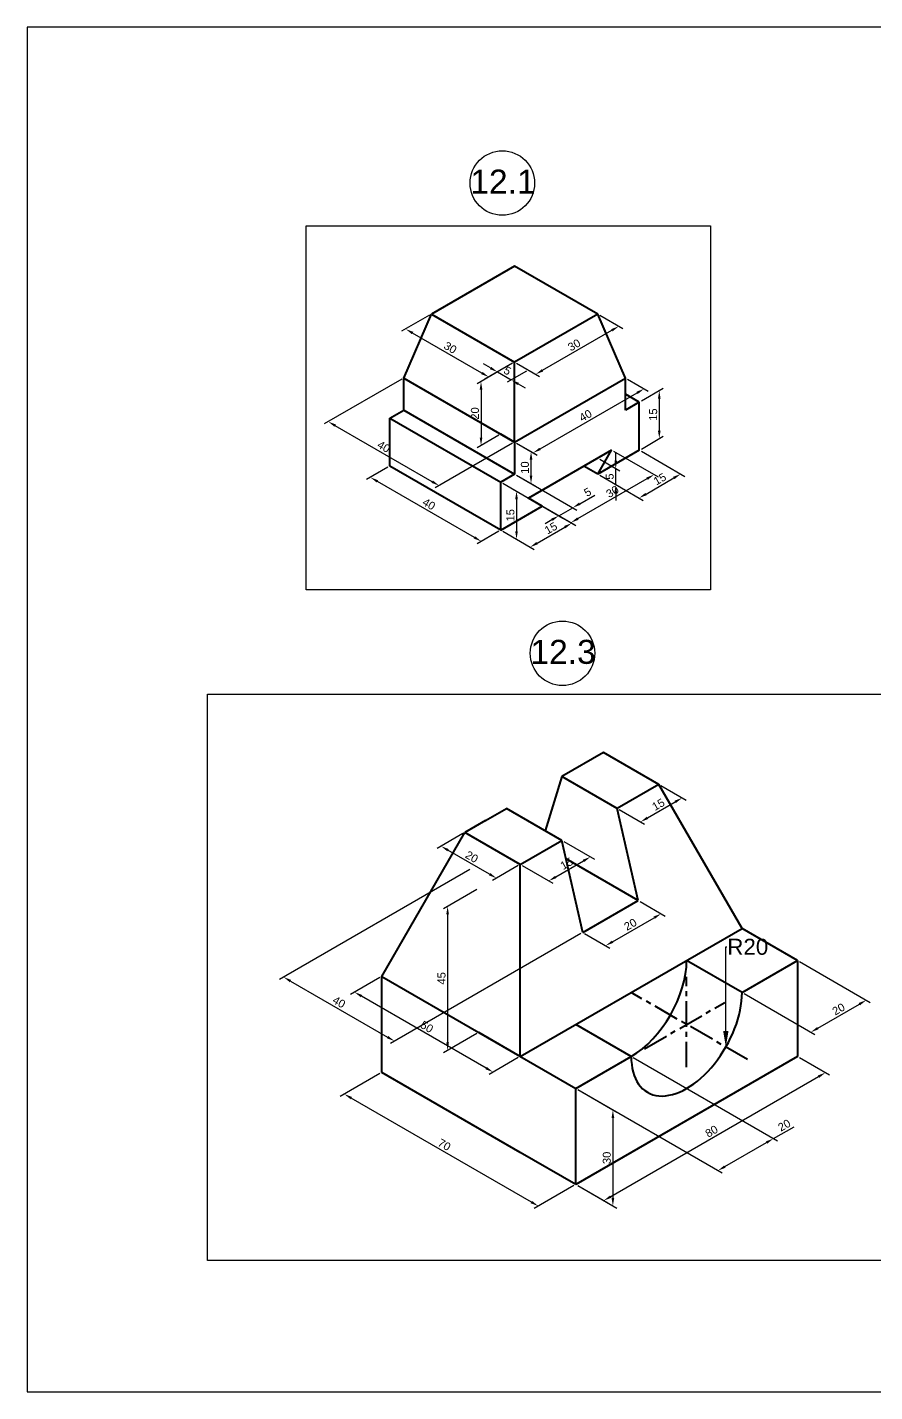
# Model space of a CAD drawing. Header units: millimetres. Extents: x 0 to 742, y 0 to 426.
# Drawn here: x 0 to 264.7, y 0 to 426.3 of the extents above; entities that cross this region are included whole.
import ezdxf
from ezdxf import colors
from ezdxf.entities.mleader import LeaderData, LeaderLine
from ezdxf.math import Vec2, Vec3

# ---------------------------------------------------------------- set-up
doc = ezdxf.new("R2010")
doc.units = ezdxf.units.MM
doc.linetypes.add('CENTER', pattern=[50.8, 31.75, -6.35, 6.35, -6.35])
doc.styles.get("Standard").update_dxf_attribs({"font": 'arial.ttf'})
doc.dimstyles.new('ISO-25', dxfattribs={"dimtxt": 2.5, "dimasz": 2.5, "dimexe": 1.25, "dimexo": 0.625, "dimtad": 1, "dimtxsty": 'Standard', "dimcen": 2.5, "dimclrd": 3, "dimclre": 3, "dimclrt": 3, "dimadec": 0, "dimazin": 0, "dimtfac": 1, "dimtmove": 0, "dimatfit": 3, "dimfxl": 1, "dimlwd": 30, "dimlwe": 30, "dimarcsym": 0})

# ---------------------------------------------------------------- blocks, each defined once
blk = doc.blocks.new('*D1')
at = {"color": 3, "lineweight": 30, "transparency": 16777216}
for p, q in [((112.63, 288.82), (105.95, 284.96)), ((139.67, 266.93), (109.36, 284.43)), ((147.27, 268.82), (140.59, 264.96))]:
    blk.add_line(p, q, dxfattribs=at)
at = {"color": 3, "transparency": 16777216}
for points in [[(109.57, 284.79), (109.15, 284.07), (107.2, 285.68)], [(139.88, 267.29), (139.46, 266.57), (141.84, 265.68)]]:
    blk.add_solid(points, dxfattribs=at)
at = {"layer": 'Defpoints', "color": 0, "transparency": 16777216}
for p in [(107.2, 285.68), (113.26, 289.18), (147.9, 269.18)]:
    blk.add_point(p, dxfattribs=at)
at = {"color": 3, "lineweight": 40, "transparency": 16777216, "insert": (125.47, 277.33), "char_height": 2.5, "attachment_point": 5, "rotation": 330}
blk.add_mtext('40', dxfattribs=at)
blk = doc.blocks.new('*D2')
at = {"color": 3, "lineweight": 30, "transparency": 16777216}
for p, q in [((148.52, 283.82), (154.09, 280.61)), ((152.84, 278.83), (152.84, 268.83)), ((148.52, 268.82), (154.09, 265.61))]:
    blk.add_line(p, q, dxfattribs=at)
at = {"color": 3, "transparency": 16777216}
for points in [[(152.42, 278.83), (153.25, 278.83), (152.84, 281.33)], [(152.42, 268.83), (153.25, 268.83), (152.84, 266.33)]]:
    blk.add_solid(points, dxfattribs=at)
at = {"layer": 'Defpoints', "color": 0, "transparency": 16777216}
for p in [(147.9, 284.18), (147.9, 269.18), (152.84, 266.33)]:
    blk.add_point(p, dxfattribs=at)
at = {"color": 3, "lineweight": 40, "transparency": 16777216, "insert": (150.93, 273.83), "char_height": 2.5, "attachment_point": 5, "rotation": 90}
blk.add_mtext('15', dxfattribs=at)
blk = doc.blocks.new('*D3')
at = {"color": 3, "lineweight": 30, "transparency": 16777216}
for p, q in [((152.85, 286.32), (171.65, 275.47)), ((148.52, 283.82), (167.32, 272.97)), ((172.57, 277.44), (177.26, 280.15)), ((166.07, 273.69), (170.4, 276.19)), ((163.91, 272.44), (161.74, 271.19))]:
    blk.add_line(p, q, dxfattribs=at)
at = {"color": 3, "transparency": 16777216}
for points in [[(172.36, 277.8), (172.78, 277.08), (170.4, 276.19)], [(163.7, 272.8), (164.12, 272.08), (166.07, 273.69)]]:
    blk.add_solid(points, dxfattribs=at)
at = {"layer": 'Defpoints', "color": 0, "transparency": 16777216}
for p in [(152.23, 286.68), (147.9, 284.18), (170.4, 276.19)]:
    blk.add_point(p, dxfattribs=at)
at = {"color": 3, "lineweight": 40, "transparency": 16777216, "insert": (175.05, 281.06), "char_height": 2.5, "attachment_point": 5, "rotation": 30}
blk.add_mtext('5', dxfattribs=at)
blk = doc.blocks.new('*D4')
at = {"color": 3, "lineweight": 30, "transparency": 16777216}
for p, q in [((152.85, 296.32), (158.62, 293)), ((157.37, 286.22), (157.37, 291.22)), ((152.85, 286.32), (158.62, 283))]:
    blk.add_line(p, q, dxfattribs=at)
at = {"color": 3, "transparency": 16777216}
for points in [[(156.95, 291.22), (157.78, 291.22), (157.37, 293.72)], [(156.95, 286.22), (157.78, 286.22), (157.37, 283.72)]]:
    blk.add_solid(points, dxfattribs=at)
at = {"layer": 'Defpoints', "color": 0, "transparency": 16777216}
for p in [(152.23, 296.68), (157.37, 293.72), (152.23, 286.68)]:
    blk.add_point(p, dxfattribs=at)
at = {"color": 3, "lineweight": 40, "transparency": 16777216, "insert": (155.46, 288.73), "char_height": 2.5, "attachment_point": 5, "rotation": 90}
blk.add_mtext('10', dxfattribs=at)
blk = doc.blocks.new('*D5')
at = {"color": 3, "lineweight": 30, "transparency": 16777216}
for p, q in [((161.51, 276.32), (171.33, 270.65)), ((148.52, 268.82), (158.34, 263.15)), ((159.26, 265.13), (167.92, 270.13))]:
    blk.add_line(p, q, dxfattribs=at)
at = {"color": 3, "transparency": 16777216}
for points in [[(167.71, 270.49), (168.13, 269.76), (170.08, 271.38)], [(159.05, 265.49), (159.47, 264.76), (157.09, 263.88)]]:
    blk.add_solid(points, dxfattribs=at)
at = {"layer": 'Defpoints', "color": 0, "transparency": 16777216}
for p in [(160.89, 276.68), (147.9, 269.18), (170.08, 271.38)]:
    blk.add_point(p, dxfattribs=at)
at = {"color": 3, "lineweight": 40, "transparency": 16777216, "insert": (163.58, 269.81), "char_height": 2.5, "attachment_point": 5, "rotation": 30}
blk.add_mtext('15', dxfattribs=at)
blk = doc.blocks.new('*D7')
at = {"color": 3, "lineweight": 30, "transparency": 16777216}
for p, q in [((183.16, 293.82), (197.06, 285.8)), ((171.99, 272.78), (193.64, 285.28)), ((157.18, 278.82), (171.07, 270.8))]:
    blk.add_line(p, q, dxfattribs=at)
at = {"color": 3, "transparency": 16777216}
for points in [[(193.43, 285.64), (193.85, 284.91), (195.81, 286.53)], [(171.78, 273.14), (172.2, 272.41), (169.82, 271.53)]]:
    blk.add_solid(points, dxfattribs=at)
at = {"layer": 'Defpoints', "color": 0, "transparency": 16777216}
for p in [(182.54, 294.18), (195.81, 286.53), (156.56, 279.18)]:
    blk.add_point(p, dxfattribs=at)
at = {"color": 3, "lineweight": 40, "transparency": 16777216, "insert": (182.8, 281.21), "char_height": 2.5, "attachment_point": 5, "rotation": 30}
blk.add_mtext('30', dxfattribs=at)
blk = doc.blocks.new('*D8')
at = {"color": 3, "lineweight": 30, "transparency": 16777216}
for p, q in [((191.83, 293.82), (205.37, 286)), ((178.83, 286.32), (192.38, 278.5)), ((193.29, 280.48), (201.95, 285.48))]:
    blk.add_line(p, q, dxfattribs=at)
at = {"color": 3, "transparency": 16777216}
for points in [[(201.75, 285.84), (202.16, 285.11), (204.12, 286.73)], [(193.09, 280.84), (193.5, 280.11), (191.13, 279.23)]]:
    blk.add_solid(points, dxfattribs=at)
at = {"layer": 'Defpoints', "color": 0, "transparency": 16777216}
for p in [(191.2, 294.18), (178.21, 286.68), (204.12, 286.73)]:
    blk.add_point(p, dxfattribs=at)
at = {"color": 3, "lineweight": 40, "transparency": 16777216, "insert": (197.61, 285.16), "char_height": 2.5, "attachment_point": 5, "rotation": 30}
blk.add_mtext('15', dxfattribs=at)
blk = doc.blocks.new('*D9')
at = {"color": 3, "lineweight": 30, "transparency": 16777216}
for p, q in [((191.83, 309.54), (198.69, 313.51)), ((197.44, 310.28), (197.44, 300.28)), ((191.83, 294.54), (198.69, 298.51))]:
    blk.add_line(p, q, dxfattribs=at)
at = {"color": 3, "transparency": 16777216}
for points in [[(197.02, 310.28), (197.85, 310.28), (197.44, 312.78)], [(197.02, 300.28), (197.85, 300.28), (197.44, 297.78)]]:
    blk.add_solid(points, dxfattribs=at)
at = {"layer": 'Defpoints', "color": 0, "transparency": 16777216}
for p in [(191.2, 309.18), (191.2, 294.18), (197.44, 297.78)]:
    blk.add_point(p, dxfattribs=at)
at = {"color": 3, "lineweight": 40, "transparency": 16777216, "insert": (195.53, 305.28), "char_height": 2.5, "attachment_point": 5, "rotation": 90}
blk.add_mtext('15', dxfattribs=at)
blk = doc.blocks.new('*D10')
at = {"color": 3, "lineweight": 30, "transparency": 16777216}
for p, q in [((116.96, 316.32), (92.78, 302.36)), ((126.51, 284.33), (96.2, 301.83)), ((151.6, 296.32), (127.42, 282.36))]:
    blk.add_line(p, q, dxfattribs=at)
at = {"color": 3, "transparency": 16777216}
for points in [[(96.41, 302.19), (95.99, 301.47), (94.03, 303.08)], [(126.72, 284.69), (126.3, 283.97), (128.67, 283.08)]]:
    blk.add_solid(points, dxfattribs=at)
at = {"layer": 'Defpoints', "color": 0, "transparency": 16777216}
for p in [(117.59, 316.68), (94.03, 303.08), (152.23, 296.68)]:
    blk.add_point(p, dxfattribs=at)
at = {"color": 3, "lineweight": 40, "transparency": 16777216, "insert": (111.37, 295.27), "char_height": 2.5, "attachment_point": 5, "rotation": 330}
blk.add_mtext('40', dxfattribs=at)
blk = doc.blocks.new('*D11')
at = {"color": 3, "lineweight": 30, "transparency": 16777216}
for p, q in [((187.49, 316.32), (193.92, 312.61)), ((160.2, 294.58), (190.51, 312.08)), ((152.85, 296.32), (159.28, 292.61))]:
    blk.add_line(p, q, dxfattribs=at)
at = {"color": 3, "transparency": 16777216}
for points in [[(190.3, 312.44), (190.72, 311.72), (192.67, 313.33)], [(159.99, 294.94), (160.4, 294.22), (158.03, 293.33)]]:
    blk.add_solid(points, dxfattribs=at)
at = {"layer": 'Defpoints', "color": 0, "transparency": 16777216}
for p in [(186.87, 316.68), (192.67, 313.33), (152.23, 296.68)]:
    blk.add_point(p, dxfattribs=at)
at = {"color": 3, "lineweight": 40, "transparency": 16777216, "insert": (174.4, 304.98), "char_height": 2.5, "attachment_point": 5, "rotation": 30}
blk.add_mtext('40', dxfattribs=at)
blk = doc.blocks.new('*D12')
at = {"color": 3, "lineweight": 30, "transparency": 16777216}
for p, q in [((125.62, 336.32), (116.94, 331.31)), ((142.01, 318.28), (120.36, 330.78)), ((151.6, 321.32), (142.92, 316.31))]:
    blk.add_line(p, q, dxfattribs=at)
at = {"color": 3, "transparency": 16777216}
for points in [[(120.57, 331.14), (120.15, 330.42), (118.19, 332.03)], [(142.22, 318.64), (141.8, 317.92), (144.17, 317.03)]]:
    blk.add_solid(points, dxfattribs=at)
at = {"layer": 'Defpoints', "color": 0, "transparency": 16777216}
for p in [(126.25, 336.68), (118.19, 332.03), (152.23, 321.68)]:
    blk.add_point(p, dxfattribs=at)
at = {"color": 3, "lineweight": 40, "transparency": 16777216, "insert": (132.14, 326.18), "char_height": 2.5, "attachment_point": 5, "rotation": 330}
blk.add_mtext('30', dxfattribs=at)
blk = doc.blocks.new('*D13')
at = {"color": 3, "lineweight": 30, "transparency": 16777216}
for p, q in [((147.27, 318.82), (140.5, 314.91)), ((141.75, 313.13), (141.75, 298.13)), ((147.27, 298.82), (140.5, 294.91))]:
    blk.add_line(p, q, dxfattribs=at)
at = {"color": 3, "transparency": 16777216}
for points in [[(141.33, 313.13), (142.17, 313.13), (141.75, 315.63)], [(141.33, 298.13), (142.17, 298.13), (141.75, 295.63)]]:
    blk.add_solid(points, dxfattribs=at)
at = {"layer": 'Defpoints', "color": 0, "transparency": 16777216}
for p in [(147.9, 319.18), (147.9, 299.18), (141.75, 295.63)]:
    blk.add_point(p, dxfattribs=at)
at = {"color": 3, "lineweight": 40, "transparency": 16777216, "insert": (139.85, 305.63), "char_height": 2.5, "attachment_point": 5, "rotation": 90}
blk.add_mtext('20', dxfattribs=at)
blk = doc.blocks.new('*D14')
at = {"color": 3, "lineweight": 30, "transparency": 16777216}
for p, q in [((178.83, 336.32), (186.04, 332.16)), ((160.98, 319.13), (182.63, 331.63)), ((152.85, 321.32), (160.06, 317.16))]:
    blk.add_line(p, q, dxfattribs=at)
at = {"color": 3, "transparency": 16777216}
for points in [[(182.42, 331.99), (182.83, 331.27), (184.79, 332.88)], [(160.77, 319.49), (161.18, 318.77), (158.81, 317.88)]]:
    blk.add_solid(points, dxfattribs=at)
at = {"layer": 'Defpoints', "color": 0, "transparency": 16777216}
for p in [(178.21, 336.68), (184.79, 332.88), (152.23, 321.68)]:
    blk.add_point(p, dxfattribs=at)
at = {"color": 3, "lineweight": 40, "transparency": 16777216, "insert": (170.85, 327.03), "char_height": 2.5, "attachment_point": 5, "rotation": 30}
blk.add_mtext('30', dxfattribs=at)
blk = doc.blocks.new('*D15')
at = {"color": 3, "lineweight": 30, "transparency": 16777216}
for p, q in [((178.83, 291.32), (185.09, 287.71)), ((183.84, 290.93), (183.84, 293.43)), ((178.83, 286.32), (185.09, 282.71)), ((183.84, 283.43), (183.84, 288.43)), ((183.84, 280.93), (183.84, 278.43))]:
    blk.add_line(p, q, dxfattribs=at)
at = {"color": 3, "transparency": 16777216}
for points in [[(183.42, 290.93), (184.26, 290.93), (183.84, 288.43)], [(183.42, 280.93), (184.26, 280.93), (183.84, 283.43)]]:
    blk.add_solid(points, dxfattribs=at)
at = {"layer": 'Defpoints', "color": 0, "transparency": 16777216}
for p in [(178.21, 291.68), (178.21, 286.68), (183.84, 288.43)]:
    blk.add_point(p, dxfattribs=at)
at = {"color": 3, "lineweight": 40, "transparency": 16777216, "insert": (181.94, 285.93), "char_height": 2.5, "attachment_point": 5, "rotation": 90}
blk.add_mtext('5', dxfattribs=at)
blk = doc.blocks.new('*D23')
at = {"color": 3, "lineweight": 30, "transparency": 16777216}
for p, q in [((171.96, 94.39), (184.19, 87.33)), ((182.94, 85.55), (182.94, 60.55)), ((171.96, 64.39), (184.19, 57.33))]:
    blk.add_line(p, q, dxfattribs=at)
at = {"color": 3, "transparency": 16777216}
for points in [[(182.52, 85.55), (183.36, 85.55), (182.94, 88.05)], [(182.52, 60.55), (183.36, 60.55), (182.94, 58.05)]]:
    blk.add_solid(points, dxfattribs=at)
at = {"layer": 'Defpoints', "color": 0, "transparency": 16777216}
for p in [(171.33, 94.75), (171.33, 64.75), (182.94, 58.05)]:
    blk.add_point(p, dxfattribs=at)
at = {"color": 3, "lineweight": 40, "transparency": 16777216, "insert": (181.04, 73.05), "char_height": 2.5, "attachment_point": 5, "rotation": 90}
blk.add_mtext('30', dxfattribs=at)
blk = doc.blocks.new('*D24')
at = {"color": 3, "lineweight": 30, "transparency": 16777216}
for p, q in [((110.09, 99.39), (97.77, 92.28)), ((157.48, 59.25), (101.19, 91.75)), ((170.71, 64.39), (158.39, 57.28))]:
    blk.add_line(p, q, dxfattribs=at)
at = {"color": 3, "transparency": 16777216}
for points in [[(101.4, 92.11), (100.98, 91.39), (99.02, 93)], [(157.69, 59.61), (157.27, 58.89), (159.64, 58)]]:
    blk.add_solid(points, dxfattribs=at)
at = {"layer": 'Defpoints', "color": 0, "transparency": 16777216}
for p in [(110.71, 99.75), (99.02, 93), (171.33, 64.75)]:
    blk.add_point(p, dxfattribs=at)
at = {"color": 3, "lineweight": 40, "transparency": 16777216, "insert": (130.28, 77.15), "char_height": 2.5, "attachment_point": 5, "rotation": 330}
blk.add_mtext('70', dxfattribs=at)
blk = doc.blocks.new('*D25')
at = {"color": 3, "lineweight": 30, "transparency": 16777216}
for p, q in [((110.09, 129.39), (100.98, 124.13)), ((143.36, 101.1), (104.39, 123.6)), ((153.39, 104.39), (144.28, 99.13))]:
    blk.add_line(p, q, dxfattribs=at)
at = {"color": 3, "transparency": 16777216}
for points in [[(104.6, 123.96), (104.18, 123.24), (102.23, 124.85)], [(143.57, 101.46), (143.15, 100.74), (145.53, 99.85)]]:
    blk.add_solid(points, dxfattribs=at)
at = {"layer": 'Defpoints', "color": 0, "transparency": 16777216}
for p in [(110.71, 129.75), (102.23, 124.85), (154.01, 104.75)]:
    blk.add_point(p, dxfattribs=at)
at = {"color": 3, "lineweight": 40, "transparency": 16777216, "insert": (124.83, 114), "char_height": 2.5, "attachment_point": 5, "rotation": 330}
blk.add_mtext('50', dxfattribs=at)
blk = doc.blocks.new('*D26')
at = {"color": 3, "lineweight": 30, "transparency": 16777216}
for p, q in [((189.28, 104.39), (234.35, 78.37)), ((171.96, 94.39), (217.03, 68.37)), ((233.1, 79.09), (239.53, 82.81)), ((217.94, 70.34), (230.93, 77.84))]:
    blk.add_line(p, q, dxfattribs=at)
at = {"color": 3, "transparency": 16777216}
for points in [[(230.72, 78.2), (231.14, 77.48), (233.1, 79.09)], [(217.73, 70.7), (218.15, 69.98), (215.78, 69.09)]]:
    blk.add_solid(points, dxfattribs=at)
at = {"layer": 'Defpoints', "color": 0, "transparency": 16777216}
for p in [(188.66, 104.75), (171.33, 94.75), (233.1, 79.09)]:
    blk.add_point(p, dxfattribs=at)
at = {"color": 3, "lineweight": 40, "transparency": 16777216, "insert": (236.48, 83.24), "char_height": 2.5, "attachment_point": 5, "rotation": 30}
blk.add_mtext('20', dxfattribs=at)
blk = doc.blocks.new('*D27')
at = {"color": 3, "lineweight": 30, "transparency": 16777216}
for p, q in [((241.24, 134.39), (263.36, 121.62)), ((223.92, 124.39), (246.04, 111.62)), ((246.95, 113.59), (259.94, 121.09))]:
    blk.add_line(p, q, dxfattribs=at)
at = {"color": 3, "transparency": 16777216}
for points in [[(259.74, 121.45), (260.15, 120.73), (262.11, 122.34)], [(246.75, 113.95), (247.16, 113.23), (244.79, 112.34)]]:
    blk.add_solid(points, dxfattribs=at)
at = {"layer": 'Defpoints', "color": 0, "transparency": 16777216}
for p in [(240.62, 134.75), (223.3, 124.75), (262.11, 122.34)]:
    blk.add_point(p, dxfattribs=at)
at = {"color": 3, "lineweight": 40, "transparency": 16777216, "insert": (253.44, 119.53), "char_height": 2.5, "attachment_point": 5, "rotation": 30}
blk.add_mtext('20', dxfattribs=at)
blk = doc.blocks.new('*D28')
at = {"color": 3, "lineweight": 30, "transparency": 16777216}
for p, q in [((241.24, 104.39), (250.61, 98.98)), ((182.25, 60.95), (247.2, 98.45)), ((171.96, 64.39), (181.33, 58.98))]:
    blk.add_line(p, q, dxfattribs=at)
at = {"color": 3, "transparency": 16777216}
for points in [[(246.99, 98.81), (247.41, 98.09), (249.36, 99.7)], [(182.04, 61.31), (182.46, 60.59), (180.08, 59.7)]]:
    blk.add_solid(points, dxfattribs=at)
at = {"layer": 'Defpoints', "color": 0, "transparency": 16777216}
for p in [(240.62, 104.75), (249.36, 99.7), (171.33, 64.75)]:
    blk.add_point(p, dxfattribs=at)
at = {"color": 3, "lineweight": 40, "transparency": 16777216, "insert": (213.77, 81.35), "char_height": 2.5, "attachment_point": 5, "rotation": 30}
blk.add_mtext('80', dxfattribs=at)
blk = doc.blocks.new('*D29')
at = {"color": 3, "lineweight": 30, "transparency": 16777216}
for p, q in [((140.4, 156.89), (130.06, 150.92)), ((131.31, 149.14), (131.31, 109.14)), ((140.4, 111.89), (130.06, 105.92))]:
    blk.add_line(p, q, dxfattribs=at)
at = {"color": 3, "transparency": 16777216}
for points in [[(130.89, 149.14), (131.72, 149.14), (131.31, 151.64)], [(130.89, 109.14), (131.72, 109.14), (131.31, 106.64)]]:
    blk.add_solid(points, dxfattribs=at)
at = {"layer": 'Defpoints', "color": 0, "transparency": 16777216}
for p in [(141.02, 157.25), (141.02, 112.25), (131.31, 106.64)]:
    blk.add_point(p, dxfattribs=at)
at = {"color": 3, "lineweight": 40, "transparency": 16777216, "insert": (129.41, 129.14), "char_height": 2.5, "attachment_point": 5, "rotation": 90}
blk.add_mtext('45', dxfattribs=at)
blk = doc.blocks.new('*D30')
at = {"color": 3, "lineweight": 30, "transparency": 16777216}
for p, q in [((138.23, 163.14), (78.81, 128.83)), ((172.88, 143.14), (113.45, 108.83)), ((82.22, 128.3), (112.53, 110.8))]:
    blk.add_line(p, q, dxfattribs=at)
at = {"color": 3, "transparency": 16777216}
for points in [[(82.43, 128.66), (82.01, 127.94), (80.06, 129.55)], [(112.74, 111.16), (112.32, 110.44), (114.7, 109.55)]]:
    blk.add_solid(points, dxfattribs=at)
at = {"layer": 'Defpoints', "color": 0, "transparency": 16777216}
for p in [(138.86, 163.5), (173.5, 143.5), (114.7, 109.55)]:
    blk.add_point(p, dxfattribs=at)
at = {"color": 3, "lineweight": 40, "transparency": 16777216, "insert": (97.39, 121.74), "char_height": 2.5, "attachment_point": 5, "rotation": 330}
blk.add_mtext('40', dxfattribs=at)
blk = doc.blocks.new('*D31')
at = {"color": 3, "lineweight": 30, "transparency": 16777216}
for p, q in [((167.63, 171.89), (177.17, 166.38)), ((154.64, 164.39), (164.18, 158.88)), ((165.1, 160.85), (173.76, 165.85))]:
    blk.add_line(p, q, dxfattribs=at)
at = {"color": 3, "transparency": 16777216}
for points in [[(173.55, 166.21), (173.97, 165.49), (175.92, 167.1)], [(164.89, 161.21), (165.31, 160.49), (162.93, 159.6)]]:
    blk.add_solid(points, dxfattribs=at)
at = {"layer": 'Defpoints', "color": 0, "transparency": 16777216}
for p in [(167, 172.25), (175.92, 167.1), (154.01, 164.75)]:
    blk.add_point(p, dxfattribs=at)
at = {"color": 3, "lineweight": 40, "transparency": 16777216, "insert": (168.48, 165), "char_height": 2.5, "attachment_point": 5, "rotation": 30}
blk.add_mtext('15', dxfattribs=at)
blk = doc.blocks.new('*D32')
at = {"color": 3, "lineweight": 30, "transparency": 16777216}
for p, q in [((197.94, 189.39), (205.84, 184.83)), ((193.76, 179.3), (202.43, 184.3)), ((184.95, 181.89), (192.85, 177.33))]:
    blk.add_line(p, q, dxfattribs=at)
at = {"color": 3, "transparency": 16777216}
for points in [[(202.22, 184.66), (202.63, 183.94), (204.59, 185.55)], [(193.56, 179.66), (193.97, 178.94), (191.6, 178.05)]]:
    blk.add_solid(points, dxfattribs=at)
at = {"layer": 'Defpoints', "color": 0, "transparency": 16777216}
for p in [(197.32, 189.75), (204.59, 185.55), (184.33, 182.25)]:
    blk.add_point(p, dxfattribs=at)
at = {"color": 3, "lineweight": 40, "transparency": 16777216, "insert": (197.14, 183.45), "char_height": 2.5, "attachment_point": 5, "rotation": 30}
blk.add_mtext('15', dxfattribs=at)
blk = doc.blocks.new('*D33')
at = {"color": 3, "lineweight": 30, "transparency": 16777216}
for p, q in [((136.07, 174.39), (128, 169.73)), ((144.4, 161.7), (131.41, 169.2)), ((153.39, 164.39), (145.32, 159.73))]:
    blk.add_line(p, q, dxfattribs=at)
at = {"color": 3, "transparency": 16777216}
for points in [[(131.62, 169.56), (131.2, 168.84), (129.25, 170.45)], [(144.61, 162.06), (144.19, 161.34), (146.57, 160.45)]]:
    blk.add_solid(points, dxfattribs=at)
at = {"layer": 'Defpoints', "color": 0, "transparency": 16777216}
for p in [(136.69, 174.75), (129.25, 170.45), (154.01, 164.75)]:
    blk.add_point(p, dxfattribs=at)
at = {"color": 3, "lineweight": 40, "transparency": 16777216, "insert": (138.86, 167.1), "char_height": 2.5, "attachment_point": 5, "rotation": 330}
blk.add_mtext('20', dxfattribs=at)
blk = doc.blocks.new('*D34')
at = {"color": 3, "lineweight": 30, "transparency": 16777216}
for p, q in [((191.45, 153.14), (199.26, 148.63)), ((182.85, 140.6), (195.84, 148.1)), ((174.12, 143.14), (181.94, 138.63))]:
    blk.add_line(p, q, dxfattribs=at)
at = {"color": 3, "transparency": 16777216}
for points in [[(195.64, 148.46), (196.05, 147.74), (198.01, 149.35)], [(182.64, 140.96), (183.06, 140.24), (180.69, 139.35)]]:
    blk.add_solid(points, dxfattribs=at)
at = {"layer": 'Defpoints', "color": 0, "transparency": 16777216}
for p in [(190.82, 153.5), (198.01, 149.35), (173.5, 143.5)]:
    blk.add_point(p, dxfattribs=at)
at = {"color": 3, "lineweight": 40, "transparency": 16777216, "insert": (188.4, 146), "char_height": 2.5, "attachment_point": 5, "rotation": 30}
blk.add_mtext('20', dxfattribs=at)
blk = doc.blocks.new('*D46')
at = {"color": 3, "lineweight": 30, "transparency": 16777216}
for p, q in [((144.72, 319.85), (142.55, 321.1)), ((151.6, 321.32), (145.63, 317.88)), ((146.88, 318.6), (151.21, 316.1)), ((155.93, 318.82), (149.96, 315.38)), ((153.38, 314.85), (155.54, 313.6))]:
    blk.add_line(p, q, dxfattribs=at)
at = {"color": 3, "transparency": 16777216}
for points in [[(144.93, 320.21), (144.51, 319.49), (146.88, 318.6)], [(153.59, 315.21), (153.17, 314.49), (151.21, 316.1)]]:
    blk.add_solid(points, dxfattribs=at)
at = {"layer": 'Defpoints', "color": 0, "transparency": 16777216}
for p in [(152.23, 321.68), (151.21, 316.1), (156.56, 319.18)]:
    blk.add_point(p, dxfattribs=at)
at = {"color": 3, "transparency": 16777216, "insert": (150, 318.99), "char_height": 2.5, "attachment_point": 5, "rotation": 330}
blk.add_mtext('5', dxfattribs=at)

msp = doc.modelspace()

# ---------------------------------------------------------------- linework, layer by layer
at = {"lineweight": 40}
for p, q in [((152.229, 351.684), (126.248, 336.684)), ((178.21, 336.684), (152.229, 351.684)), ((117.588, 316.684), (126.248, 336.684)), ((126.248, 336.684), (152.229, 321.684)), ((178.21, 336.684), (152.229, 321.684)), ((186.87, 316.684), (178.21, 336.684)), ((152.229, 296.684), (152.229, 321.684)), ((117.588, 316.684), (152.229, 296.684)), ((117.588, 306.684), (117.588, 316.684)), ((152.229, 296.684), (186.87, 316.684)), ((186.87, 306.684), (186.87, 316.684)), ((191.2, 309.184), (186.87, 311.684)), ((191.2, 309.184), (186.87, 306.684)), ((191.2, 294.184), (191.2, 309.184)), ((113.258, 304.184), (117.588, 306.684)), ((113.258, 294.184), (113.258, 304.184)), ((113.258, 304.184), (147.899, 284.184)), ((117.588, 306.684), (152.229, 286.684)), ((152.229, 296.684), (147.899, 299.184)), ((113.258, 289.184), (113.258, 294.184)), ((152.229, 296.684), (152.229, 286.684)), ((182.54, 294.184), (156.559, 279.184)), ((191.2, 294.184), (178.21, 286.684)), ((178.21, 286.684), (182.54, 294.184)), ((147.899, 269.184), (113.258, 289.184)), ((152.229, 286.684), (147.899, 284.184)), ((178.21, 286.684), (173.88, 289.184)), ((147.899, 269.184), (147.899, 284.184)), ((160.889, 276.684), (156.559, 279.184)), ((147.899, 269.184), (160.889, 276.684)), ((179.995, 199.75), (167.005, 192.25)), ((197.316, 189.75), (179.995, 199.75)), ((167.005, 192.25), (161.809, 175.25)), ((184.325, 182.25), (167.005, 192.25)), ((197.316, 189.75), (184.325, 182.25)), ((223.296, 144.75), (197.316, 189.75)), ((143.189, 178.5), (149.684, 182.25)), ((167.005, 172.25), (149.684, 182.25)), ((190.821, 153.5), (184.325, 182.25)), ((143.189, 178.5), (136.694, 174.75)), ((110.713, 129.75), (136.694, 174.75)), ((154.014, 164.75), (136.694, 174.75)), ((154.014, 164.75), (167.005, 172.25)), ((173.5, 143.5), (167.005, 172.25)), ((190.821, 153.5), (168.304, 166.5)), ((154.014, 104.75), (154.014, 164.75)), ((173.5, 143.5), (190.821, 153.5)), ((154.014, 104.75), (223.296, 144.75)), ((240.617, 134.75), (223.296, 144.75)), ((223.296, 124.75), (205.976, 134.75)), ((223.296, 124.75), (240.617, 134.75)), ((240.617, 134.75), (240.617, 104.75)), ((110.713, 99.75), (110.713, 129.75)), ((110.713, 129.75), (171.335, 94.75)), ((154.014, 104.75), (141.024, 112.25)), ((188.655, 104.75), (171.335, 114.75)), ((171.335, 94.75), (188.655, 104.75)), ((240.617, 104.75), (171.335, 64.75)), ((154.014, 74.75), (110.713, 99.75)), ((171.335, 64.75), (171.335, 94.75)), ((171.335, 64.75), (154.014, 74.75))]:
    msp.add_line(p, q, dxfattribs=at)
at = {"linetype": 'CENTER', "lineweight": 40, "ltscale": 0.25}
for p, q in [((205.976, 101.35), (205.976, 129.65)), ((225.029, 103.75), (188.655, 124.75)), ((192.812, 107.15), (217.927, 121.65))]:
    msp.add_line(p, q, dxfattribs=at)
for points in [[(0, 0), (742.1, 0), (742.1, 426.3), (0, 426.3)], [(87.105, 364.234), (213.405, 364.234), (213.405, 250.534), (87.105, 250.534)], [(56.286, 217.915), (288.086, 217.915), (288.086, 41.015), (56.286, 41.015)]]:
    msp.add_lwpolyline(points, close=True)
for centre in [(148.405, 377.634), (167.186, 230.715)]:
    msp.add_circle(centre, 10.072)
at = {"lineweight": 40}
for centre, start_param in [((188.655, 124.75), 7.0685835), ((205.976, 114.75), 5.4977871)]:
    msp.add_ellipse(centre, major_axis=(-12.247, -21.213), ratio=0.5773503, start_param=start_param, end_param=8.6393798, dxfattribs=at)

# ---------------------------------------------------------------- texts
for s, p in [('12.1', (138.405, 374.334)), ('12.3', (157.186, 227.415))]:
    msp.add_text(s, height=7.5).set_placement(p)

# ---------------------------------------------------------------- dimensions: what is measured, and where the dimension line sits
for p1, p2, distance, picture, middle in [((152.229, 321.684), (126.248, 336.684), 8.054, '*D12', (132.136, 326.182)), ((152.229, 321.684), (178.21, 336.684), -6.582, '*D14', (170.85, 327.032)), ((147.899, 319.184), (147.899, 299.184), -6.149, '*D13', (139.849, 305.634)), ((152.229, 296.684), (186.87, 316.684), -5.802, '*D11', (174.401, 304.981)), ((191.2, 309.184), (191.2, 294.184), 6.235, '*D9', (195.534, 305.284)), ((147.899, 269.184), (113.258, 289.184), 6.062, '*D1', (125.467, 277.331)), ((147.899, 284.184), (147.899, 269.184), 4.936, '*D2', (150.934, 273.834)), ((184.325, 182.25), (197.316, 189.75), -7.275, '*D32', (197.144, 183.447)), ((154.014, 164.75), (136.694, 174.75), 7.448, '*D33', (138.857, 167.097)), ((154.014, 164.75), (167.005, 172.25), -8.92, '*D31', (168.479, 164.997)), ((141.024, 157.25), (141.024, 112.25), -9.717, '*D29', (129.41, 129.14)), ((173.5, 143.5), (190.821, 153.5), -7.188, '*D34', (188.398, 145.997)), ((154.014, 104.75), (110.713, 129.75), 8.487, '*D25', (124.827, 113.997)), ((171.335, 64.75), (240.617, 104.75), -8.747, '*D28', (213.772, 81.347)), ((171.335, 64.75), (110.713, 99.75), 11.691, '*D24', (130.283, 77.147)), ((171.335, 94.75), (171.335, 64.75), 11.605, '*D23', (181.037, 73.05))]:
    dim = msp.add_aligned_dim(p1=p1, p2=p2, distance=distance, dimstyle='ISO-25', dxfattribs=at)
    dim.commit()
    dim.dimension.update_dxf_attribs({"geometry": picture, "text_midpoint": middle})
dim = msp.add_aligned_dim(p1=(152.229, 321.684), p2=(156.559, 319.184), distance=-5.346, dimstyle='ISO-25')
dim.commit()
dim.dimension.update_dxf_attribs({"geometry": '*D46', "text_midpoint": (149.996, 318.99)})
for base, p1, p2, angle, picture, middle, dimtype in [((94.032, 303.084), (152.229, 296.684), (117.588, 316.684), 150, '*D10', (110.415, 293.625), 161), ((157.365, 293.719), (152.229, 286.684), (152.229, 296.684), 90, '*D4', (157.365, 288.734), 161), ((195.805, 286.525), (156.559, 279.184), (182.54, 294.184), 30, '*D7', (183.752, 279.567), 161), ((204.119, 286.725), (178.21, 286.684), (191.2, 294.184), 30, '*D8', (198.561, 283.517), 161), ((183.839, 288.434), (178.21, 286.684), (178.21, 291.684), 90, '*D15', (183.839, 285.934), 160), ((170.404, 276.19), (147.899, 284.184), (152.229, 286.684), 30, '*D3', (175.998, 279.42), 161), ((170.084, 271.375), (147.899, 269.184), (160.889, 276.684), 30, '*D5', (164.526, 268.167), 161), ((114.697, 109.55), (138.859, 163.5), (173.5, 143.5), 330, '*D30', (96.439, 120.091), 161), ((262.11, 122.341), (223.296, 124.75), (240.617, 134.75), 30, '*D27', (254.387, 117.883), 161), ((233.098, 79.091), (171.335, 94.75), (188.655, 104.75), 30, '*D26', (237.428, 81.591), 161)]:
    dim = msp.add_linear_dim(base=base, p1=p1, p2=p2, angle=angle, dimstyle='ISO-25', dxfattribs=at)
    dim.commit()
    dim.dimension.update_dxf_attribs({"geometry": picture, "text_midpoint": middle, "dimtype": dimtype})

# ---------------------------------------------------------------- leaders
at = {"color": 3, "lineweight": 40}
ml = msp.add_multileader_mtext('Standard', dxfattribs=at)
ml.set_content('R20', color=3)
ml.set_leader_properties()
ml.build(insert=Vec2(0, 0))
ml.multileader.update_dxf_attribs({"text_right_attachment_type": 6, "dogleg_length": 0.36, "arrow_head_size": 5})
ctx = ml.context
ctx.base_point, ctx.char_height, ctx.arrow_head_size, ctx.landing_gap_size, ctx.plane_origin = Vec3(218.583, 138.979), 5, 5, 0.09, Vec3(218.223, 107.679)
ctx.right_attachment = 6
notes = []
notes.append((ctx, [(0, (1, 1, 0), (218.223, 138.979), (1, 0), 0.36, [(0, [(218.223, 107.679)], 0, [])])]))
ctx.mtext.insert, ctx.mtext.flow_direction = Vec3(218.673, 141.522), 5
for ctx, leaders in notes:
    for number, flags, end, landing, length, lines in leaders:
        leader = LeaderData()
        leader.index, (leader.has_last_leader_line, leader.has_dogleg_vector, leader.attachment_direction) = number, flags
        leader.last_leader_point, leader.dogleg_vector, leader.dogleg_length = Vec3(end), Vec3(landing), length
        for number, points, colour, breaks in lines:
            line = LeaderLine()
            line.index, line.vertices, line.color, line.breaks = number, Vec3.list(points), colors.encode_raw_color(colour), breaks
            leader.lines.append(line)
        ctx.leaders.append(leader)

doc.saveas('drawing.dxf')
